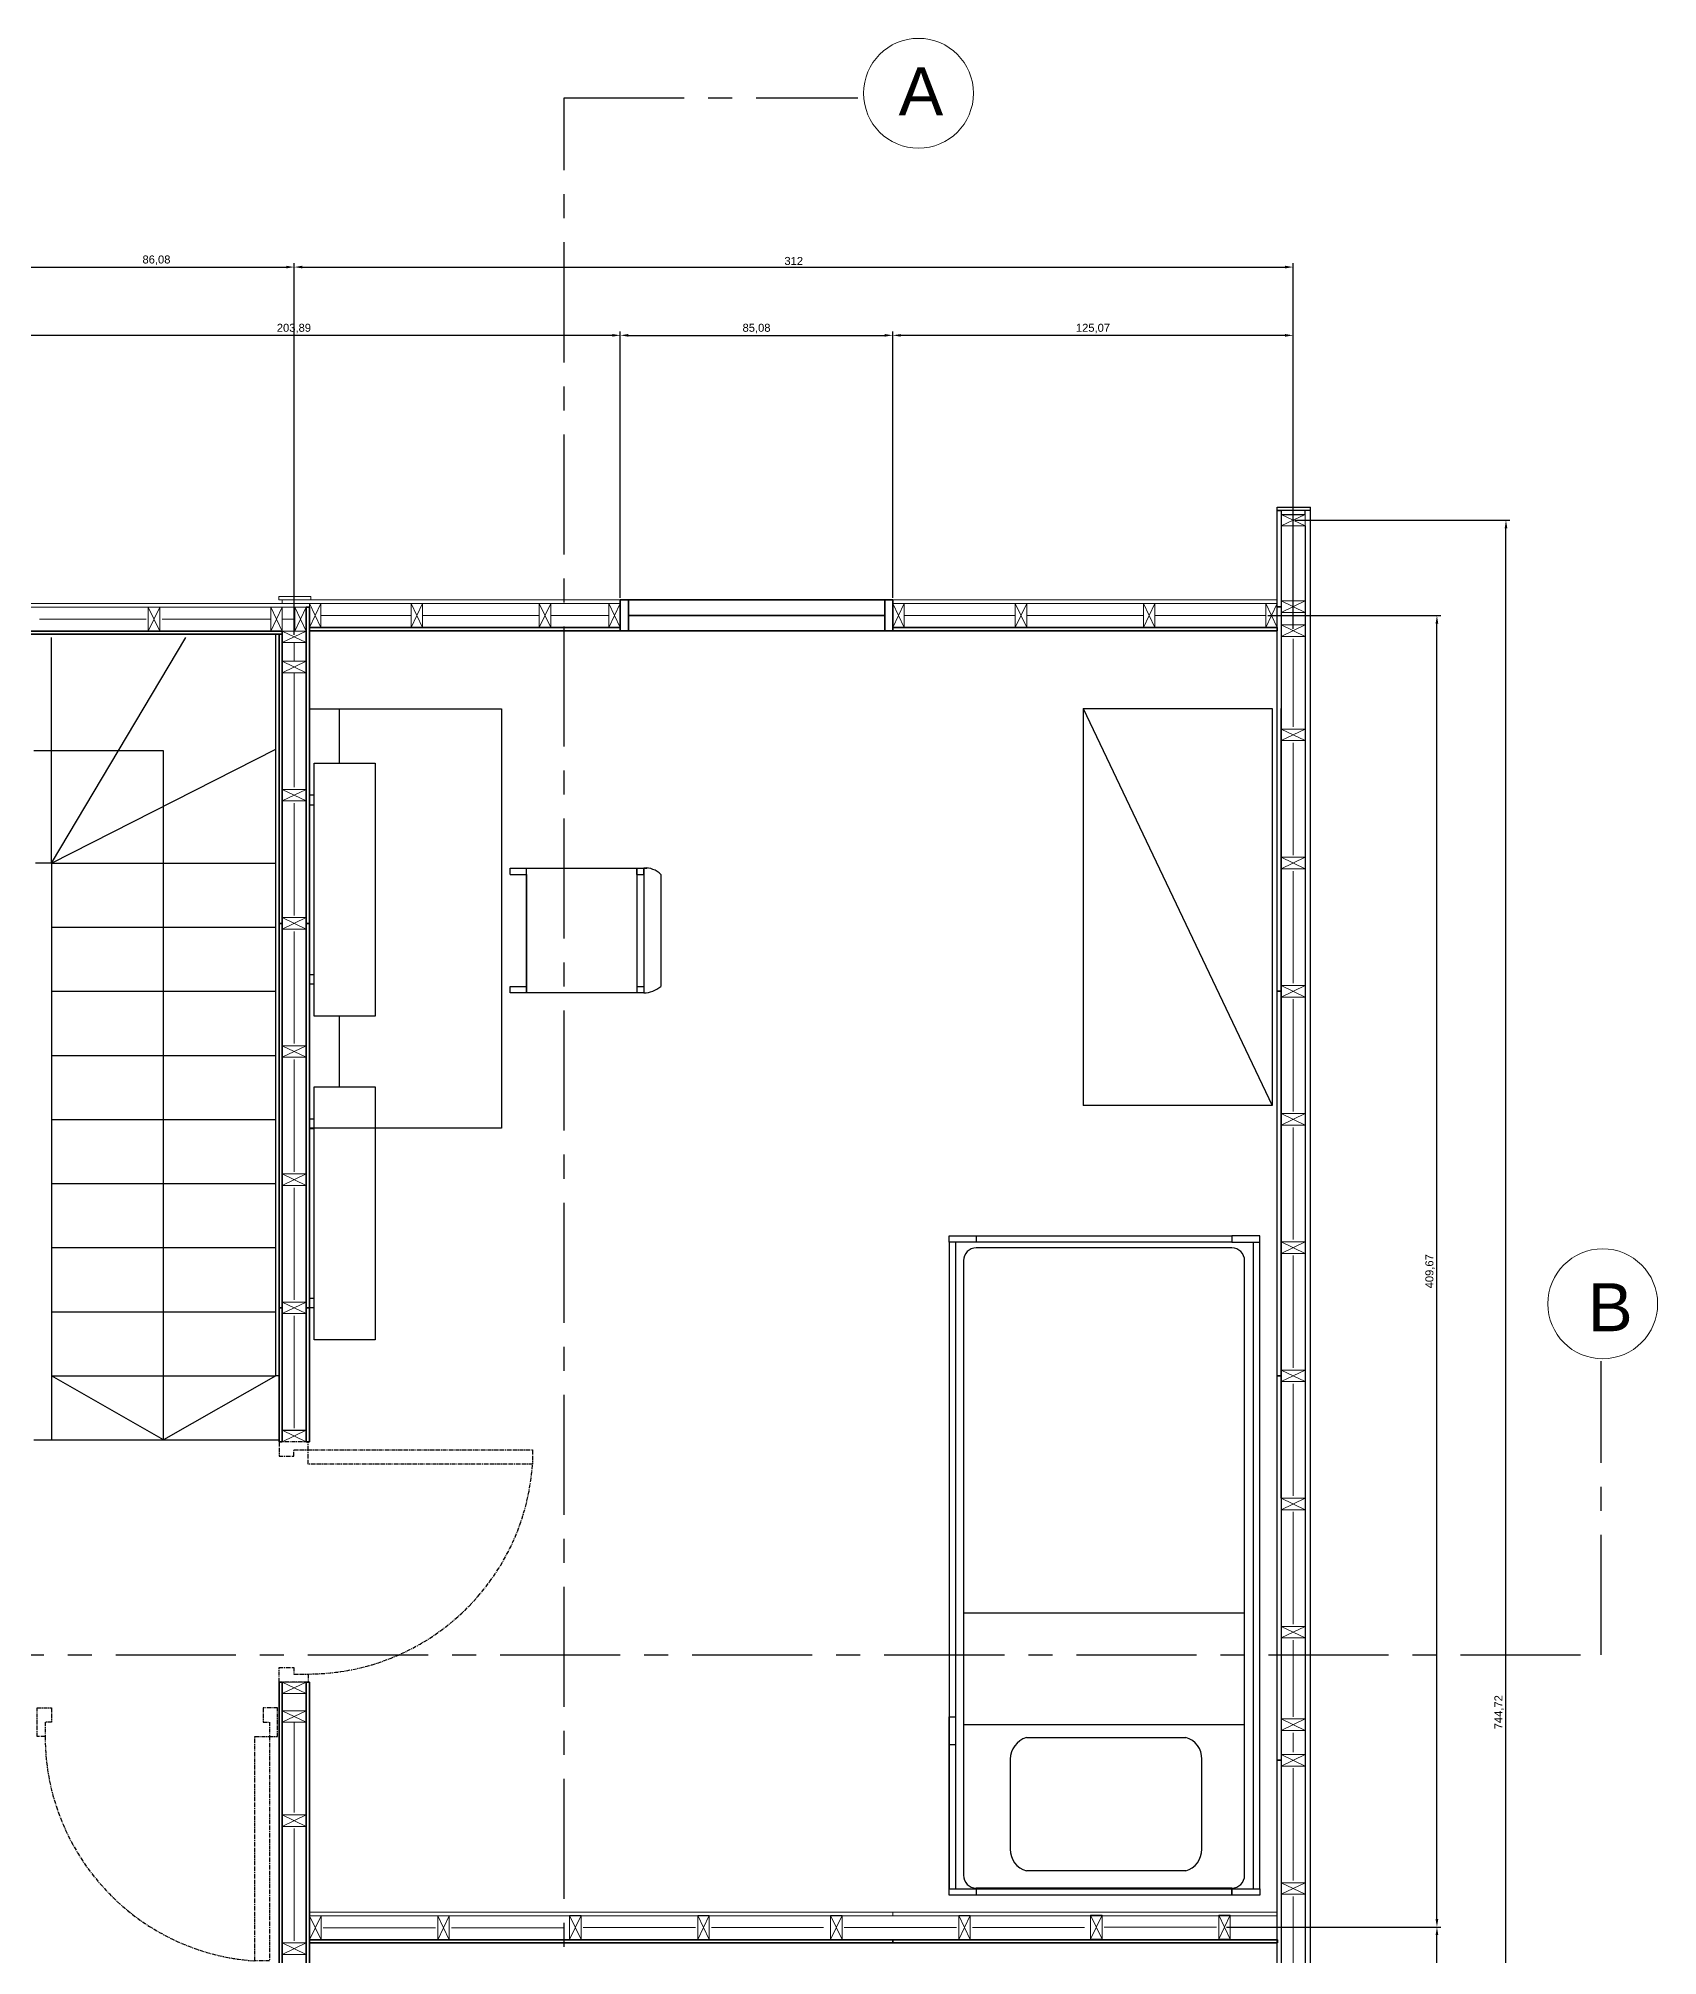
# Model space of a CAD drawing. Header units: inches. Extents: x 337 to 2410, y 226 to 1298.
# Drawn here: x 1904 to 2410, y 677 to 1276 of the extents above; entities that cross this region are included whole.
import ezdxf

# ---------------------------------------------------------------- set-up
doc = ezdxf.new("R2010")
doc.units = ezdxf.units.IN
doc.header["$MEASUREMENT"] = 0
doc.linetypes.add('CENTER', pattern=[2, 1.25, -0.25, 0.25, -0.25])
for name, color, linetype, lineweight in [('A-ANNO-SYMB', 3, 'Continuous', 18), ('A-DETL-MBND', 3, 'Continuous', 18), ('A-DETL-MCUT', 4, 'Continuous', 25), ('A-DOOR-FULL', 4, 'Continuous', 25), ('A-ELEV-MBE1', 7, 'Continuous', 35), ('A-ELEV-MBE2', 4, 'Continuous', 25), ('A-FURN', 8, 'Continuous', 18), ('A-SECT-MCUT', 7, 'Continuous', 35), ('A-WALL-PATT', 8, 'Continuous', 18), ('A-WALL-STUD', 3, 'Continuous', 18)]:
    doc.layers.add(name, color=color, linetype=linetype, lineweight=lineweight)
doc.layers.add('ARREDI_attrezzature', color=175, linetype='Continuous')
doc.styles.get("Standard").update_dxf_attribs({"font": 'Arial.ttf'})
doc.dimstyles.new('ISO-25', dxfattribs={"dimtxt": 2.5, "dimasz": 2.5, "dimexe": 1.25, "dimexo": 0.625, "dimtad": 1, "dimtxsty": 'Standard', "dimcen": 2.5, "dimadec": 0, "dimazin": 0, "dimtfac": 1, "dimtmove": 0, "dimatfit": 3, "dimfxl": 1, "dimarcsym": 0})

# ---------------------------------------------------------------- blocks, each defined once
blk = doc.blocks.new('*D83')
at = {"color": 0, "lineweight": -2, "transparency": 16777216}
for p, q in [((2296.86, 1125.84), (2363.95, 1125.84)), ((2362.7, 383.62), (2362.7, 1123.34)), ((2296.86, 381.12), (2363.95, 381.12))]:
    blk.add_line(p, q, dxfattribs=at)
at = {"color": 0, "transparency": 16777216}
for points in [[(2362.29, 1123.34), (2363.12, 1123.34), (2362.7, 1125.84)], [(2362.29, 383.62), (2363.12, 383.62), (2362.7, 381.12)]]:
    blk.add_solid(points, dxfattribs=at)
at = {"color": 0, "transparency": 16777216, "insert": (2360.57, 753.48), "char_height": 2.5, "attachment_point": 5, "rotation": 90}
blk.add_mtext('744,72', dxfattribs=at)
blk = doc.blocks.new('*D84')
at = {"color": 0, "lineweight": -2, "transparency": 16777216}
for p, q in [((2275.41, 686.38), (2342.38, 686.38)), ((2341.13, 383.62), (2341.13, 683.88)), ((2296.86, 381.12), (2342.38, 381.12))]:
    blk.add_line(p, q, dxfattribs=at)
at = {"color": 0, "transparency": 16777216}
for points in [[(2340.71, 683.88), (2341.55, 683.88), (2341.13, 686.38)], [(2340.71, 383.62), (2341.55, 383.62), (2341.13, 381.12)]]:
    blk.add_solid(points, dxfattribs=at)
at = {"color": 0, "transparency": 16777216, "insert": (2339, 533.75), "char_height": 2.5, "attachment_point": 5, "rotation": 90}
blk.add_mtext('305,27', dxfattribs=at)
blk = doc.blocks.new('*D85')
at = {"color": 0, "lineweight": -2, "transparency": 16777216}
for p, q in [((2288.3, 1096.06), (2342.38, 1096.06)), ((2341.13, 688.88), (2341.13, 1093.56)), ((2275.41, 686.38), (2342.38, 686.38))]:
    blk.add_line(p, q, dxfattribs=at)
at = {"color": 0, "transparency": 16777216}
for points in [[(2340.71, 1093.56), (2341.55, 1093.56), (2341.13, 1096.06)], [(2340.71, 688.88), (2341.55, 688.88), (2341.13, 686.38)]]:
    blk.add_solid(points, dxfattribs=at)
at = {"color": 0, "transparency": 16777216, "insert": (2339, 891.22), "char_height": 2.5, "attachment_point": 5, "rotation": 90}
blk.add_mtext('409,67', dxfattribs=at)
blk = doc.blocks.new('*D87')
at = {"color": 0, "lineweight": -2, "transparency": 16777216}
for p, q in [((1898.15, 1089.01), (1898.15, 1206.15)), ((1900.65, 1204.9), (1981.74, 1204.9)), ((1984.24, 1090.01), (1984.24, 1206.15))]:
    blk.add_line(p, q, dxfattribs=at)
at = {"color": 0, "transparency": 16777216}
for points in [[(1900.65, 1205.32), (1900.65, 1204.49), (1898.15, 1204.9)], [(1981.74, 1205.32), (1981.74, 1204.49), (1984.24, 1204.9)]]:
    blk.add_solid(points, dxfattribs=at)
at = {"color": 0, "transparency": 16777216, "insert": (1941.2, 1207.04), "char_height": 2.5, "attachment_point": 5}
blk.add_mtext('86,08', dxfattribs=at)
blk = doc.blocks.new('*D88')
at = {"color": 0, "lineweight": -2, "transparency": 16777216}
for p, q in [((1984.24, 1090.01), (1984.24, 1206.15)), ((1986.74, 1204.9), (2293.73, 1204.9)), ((2296.23, 1091.93), (2296.23, 1206.15))]:
    blk.add_line(p, q, dxfattribs=at)
at = {"color": 0, "transparency": 16777216}
for points in [[(1986.74, 1205.32), (1986.74, 1204.49), (1984.24, 1204.9)], [(2293.73, 1205.32), (2293.73, 1204.49), (2296.23, 1204.9)]]:
    blk.add_solid(points, dxfattribs=at)
at = {"color": 0, "transparency": 16777216, "insert": (2140.24, 1206.8), "char_height": 2.5, "attachment_point": 5}
blk.add_mtext('312', dxfattribs=at)
blk = doc.blocks.new('*D91')
at = {"color": 0, "lineweight": -2, "transparency": 16777216}
for p, q in [((1882.19, 1100.42), (1882.19, 1184.83)), ((2083.58, 1183.58), (1884.69, 1183.58)), ((2086.08, 1101.54), (2086.08, 1184.83))]:
    blk.add_line(p, q, dxfattribs=at)
at = {"color": 0, "transparency": 16777216}
for points in [[(1884.69, 1183.99), (1884.69, 1183.16), (1882.19, 1183.58)], [(2083.58, 1183.99), (2083.58, 1183.16), (2086.08, 1183.58)]]:
    blk.add_solid(points, dxfattribs=at)
at = {"color": 0, "transparency": 16777216, "insert": (1984.13, 1185.71), "char_height": 2.5, "attachment_point": 5}
blk.add_mtext('203,89', dxfattribs=at)
blk = doc.blocks.new('*D92')
at = {"color": 0, "lineweight": -2, "transparency": 16777216}
for p, q in [((2086.08, 1101.54), (2086.08, 1184.83)), ((2088.58, 1183.58), (2168.66, 1183.58)), ((2171.16, 1101.54), (2171.16, 1184.83))]:
    blk.add_line(p, q, dxfattribs=at)
at = {"color": 0, "transparency": 16777216}
for points in [[(2088.58, 1183.99), (2088.58, 1183.16), (2086.08, 1183.58)], [(2168.66, 1183.99), (2168.66, 1183.16), (2171.16, 1183.58)]]:
    blk.add_solid(points, dxfattribs=at)
at = {"color": 0, "transparency": 16777216, "insert": (2128.62, 1185.71), "char_height": 2.5, "attachment_point": 5}
blk.add_mtext('85,08', dxfattribs=at)
blk = doc.blocks.new('*D93')
at = {"color": 0, "lineweight": -2, "transparency": 16777216}
for p, q in [((2171.16, 1101.54), (2171.16, 1184.83)), ((2293.73, 1183.58), (2173.66, 1183.58)), ((2296.23, 1101.54), (2296.23, 1184.83))]:
    blk.add_line(p, q, dxfattribs=at)
at = {"color": 0, "transparency": 16777216}
for points in [[(2173.66, 1183.99), (2173.66, 1183.16), (2171.16, 1183.58)], [(2293.73, 1183.99), (2293.73, 1183.16), (2296.23, 1183.58)]]:
    blk.add_solid(points, dxfattribs=at)
at = {"color": 0, "transparency": 16777216, "insert": (2233.7, 1185.71), "char_height": 2.5, "attachment_point": 5}
blk.add_mtext('125,07', dxfattribs=at)

msp = doc.modelspace()

# ---------------------------------------------------------------- linework, layer by layer
at = {"color": 3, "linetype": 'CENTER', "ltscale": 30}
for p, q in [((2068.522, 275.147), (2068.522, 1257.802)), ((2068.522, 1257.802), (2160.284, 1257.802)), ((2392.465, 771.396), (2392.465, 863.158)), ((1568.522, 771.396), (2392.465, 771.396))]:
    msp.add_line(p, q, dxfattribs=at)
at = {"color": 0}
for p, q in [((2299.987, 1127.638), (2299.987, 1128.839)), ((2301.654, 377.013), (2301.654, 1129.94)), ((2230.634, 1067.024), (2289.634, 943.002)), ((2188.772, 900.29), (2188.772, 902.29)), ((2188.772, 902.29), (2277.064, 902.29)), ((2277.064, 900.29), (2188.772, 900.29)), ((2188.772, 900.29), (2188.772, 698.29)), ((2190.772, 900.29), (2190.772, 698.29)), ((2197.258, 902.29), (2197.258, 900.29)), ((2277.064, 898.536), (2197.258, 898.536)), ((2285.772, 902.29), (2277.064, 902.29)), ((2277.064, 902.29), (2277.064, 900.29)), ((2277.064, 900.29), (2285.772, 900.29)), ((2283.772, 900.29), (2283.772, 698.29)), ((2285.772, 900.29), (2285.772, 902.29)), ((2285.772, 698.29), (2285.772, 900.29)), ((2193.258, 894.536), (2193.258, 702.536)), ((2281.064, 702.536), (2281.064, 894.536)), ((1980.483, 841.549), (1987.991, 841.549)), ((2193.258, 784.5), (2281.064, 784.5)), ((2188.772, 698.29), (2188.772, 751.997)), ((2188.772, 751.997), (2190.772, 751.997)), ((2190.772, 751.997), (2190.772, 743.29)), ((2281.064, 749.591), (2193.258, 749.591)), ((2190.772, 743.29), (2188.772, 743.29)), ((2188.772, 743.29), (2188.772, 698.29)), ((2207.889, 738.826), (2207.889, 710.663)), ((2267.695, 710.663), (2267.695, 738.826)), ((2188.772, 696.29), (2188.772, 698.29)), ((2188.772, 698.29), (2197.258, 698.29)), ((2285.772, 696.29), (2188.772, 696.29)), ((2277.064, 698.536), (2197.258, 698.536)), ((2197.258, 698.29), (2197.258, 696.29)), ((2197.258, 698.29), (2285.772, 698.29)), ((2277.064, 698.29), (2277.064, 696.29)), ((2277.064, 696.29), (2277.064, 698.29)), ((2285.772, 696.29), (2277.064, 696.29)), ((2285.772, 698.29), (2285.772, 696.29))]:
    msp.add_line(p, q, dxfattribs=at)
for p, q in [((1988.991, 935.872), (1988.991, 1066.872)), ((1988.991, 1066.872), (2048.991, 1066.872)), ((1998.418, 1049.941), (1998.418, 1066.872)), ((2048.991, 1066.872), (2048.991, 935.872)), ((2230.634, 1067.024), (2230.634, 943.002)), ((2230.634, 1067.024), (2289.634, 1067.024)), ((2289.634, 1067.024), (2289.634, 943.002)), ((1990.491, 1049.941), (2009.491, 1049.941)), ((1990.491, 970.941), (1990.491, 1049.941)), ((2009.491, 1049.941), (2009.491, 970.941)), ((1990.491, 1039.941), (1988.991, 1039.941)), ((1988.991, 1039.941), (1988.991, 1036.941)), ((1988.991, 1036.941), (1990.491, 1036.941)), ((2051.711, 1017.183), (2094.42, 1017.183)), ((2051.711, 1015.183), (2051.711, 1017.183)), ((2051.711, 1015.183), (2056.729, 1015.183)), ((2056.729, 978.183), (2056.729, 1017.183)), ((2056.729, 1015.183), (2056.729, 978.183)), ((2091.191, 1015.189), (2091.191, 1017.183)), ((2091.191, 1017.183), (2091.191, 978.183)), ((2091.191, 1015.189), (2093.385, 1015.19)), ((2093.385, 1015.19), (2093.385, 1017.183)), ((2093.385, 1017.183), (2093.385, 978.183)), ((2098.711, 1015.19), (2098.711, 980.191)), ((1988.991, 980.941), (1988.991, 983.941)), ((1988.991, 983.941), (1990.491, 983.941)), ((1990.491, 980.941), (1988.991, 980.941)), ((2051.711, 980.183), (2056.729, 980.183)), ((2051.711, 978.183), (2051.711, 980.183)), ((2093.385, 978.183), (2051.711, 978.183)), ((2091.191, 980.189), (2093.385, 980.19)), ((2009.491, 970.941), (1990.491, 970.941)), ((1998.418, 948.786), (1998.418, 970.941)), ((1998.418, 967.907), (1998.418, 970.941)), ((1990.491, 948.786), (2009.491, 948.786)), ((1990.491, 869.786), (1990.491, 948.786)), ((2009.491, 948.786), (2009.491, 869.786)), ((2289.634, 943.002), (2230.634, 943.002)), ((1990.491, 938.786), (1988.991, 938.786)), ((1988.991, 938.786), (1988.991, 935.786)), ((2048.991, 935.872), (1988.991, 935.872)), ((1988.991, 935.786), (1990.491, 935.786)), ((1988.991, 879.786), (1988.991, 882.786)), ((1988.991, 882.786), (1990.491, 882.786)), ((1990.491, 879.786), (1988.991, 879.786)), ((2009.491, 869.786), (1990.491, 869.786)), ((2212.889, 745.588), (2262.695, 745.588)), ((2262.695, 703.902), (2212.889, 703.902)), ((2278.099, 686.383), (2289.006, 686.383)), ((2289.006, 686.383), (2289.006, 686.383)), ((2289.006, 686.383), (2291.278, 686.383))]:
    msp.add_line(p, q)
for centre, radius, start, end in [((2093.903, 1010.45), 6.752, 44.591091, 94.397228), ((2093.385, 986.251), 8.068, 270, 311.312261), ((2214.961, 738.826), 7.072, 107.035739, 180), ((2260.875, 739.012), 6.823, 358.440243, 74.524019), ((2214.71, 710.478), 6.823, 178.440243, 254.524019), ((2260.623, 710.663), 7.072, 287.035739, 0)]:
    msp.add_arc(centre, radius, start, end)
for centre, start, end in [((2197.258, 894.536), 90, 180), ((2277.064, 894.536), 0, 90), ((2197.258, 702.536), 180, 270), ((2277.064, 702.536), 270, 0)]:
    msp.add_arc(centre, 4, start, end, dxfattribs=at)
at = {"layer": 'A-ANNO-SYMB'}
for centre in [(2179.214, 1259.189), (2392.905, 881.059)]:
    msp.add_circle(centre, 17.163, dxfattribs=at)
at = {"layer": 'A-DETL-MBND', "color": 0}
for points in [[(1979.377, 1102.013), (1979.377, 1100.912), (1989.387, 1100.912), (1989.387, 1102.013)], [(1988.992, 1099.799), (1988.992, 1098.698), (1882.189, 1098.698), (1882.189, 1099.799)], [(1980.478, 1099.811), (1980.478, 1100.912), (2086.08, 1100.912), (2086.08, 1099.811)], [(2171.162, 1099.811), (2171.162, 1100.912), (2291.278, 1100.912), (2291.278, 1099.811)], [(1988.992, 689.904), (1988.992, 691.005), (2171.167, 691.005), (2171.167, 689.904)], [(2171.167, 689.904), (2171.167, 691.005), (2291.283, 691.005), (2291.283, 689.904)]]:
    msp.add_lwpolyline(points, close=True, dxfattribs=at)
at = {"layer": 'A-DETL-MCUT', "color": 0}
for points in [[(2301.654, 1128.839), (2291.278, 1128.839), (2291.278, 1129.94), (2301.654, 1129.94)], [(2301.654, 1128.839), (2292.479, 1128.839), (2292.479, 1127.638), (2299.987, 1127.638)]]:
    msp.add_lwpolyline(points, dxfattribs=at)
for points in [[(2292.479, 1128.839), (2292.48, 1098.81), (2291.278, 1098.81), (2291.278, 1128.839)], [(2292.48, 1098.81), (2292.479, 978.694), (2291.278, 978.694), (2291.278, 1098.81)], [(2292.479, 978.694), (2292.479, 858.578), (2291.278, 858.578), (2291.278, 978.694)], [(2292.479, 858.578), (2292.479, 738.462), (2291.278, 738.462), (2291.278, 858.578)], [(2292.479, 738.462), (2292.48, 618.345), (2291.278, 618.345), (2291.278, 738.462)]]:
    msp.add_lwpolyline(points, close=True, dxfattribs=at)
at = {"layer": 'A-DOOR-FULL', "color": 0, "linetype": 'CENTER'}
for points in [[(1988.581, 835.489), (1988.581, 837.991), (1979.572, 837.991), (1979.572, 833.487), (1984.076, 833.487), (1984.076, 835.489), (1988.581, 835.489)], [(2058.648, 830.984), (1988.581, 830.984), (1988.581, 835.489), (2058.648, 835.489), (2058.648, 830.984)], [(1988.581, 765.421), (1988.581, 762.919), (1979.572, 762.919), (1979.572, 767.423), (1984.076, 767.423), (1984.076, 765.421), (1988.581, 765.421)], [(1906.412, 745.857), (1903.91, 745.857), (1903.91, 754.865), (1908.414, 754.865), (1908.414, 750.361), (1906.412, 750.361), (1906.412, 745.857)], [(1976.48, 745.857), (1978.983, 745.857), (1978.983, 754.865), (1974.478, 754.865), (1974.478, 750.361), (1976.48, 750.361), (1976.48, 745.857)], [(1971.976, 675.789), (1971.976, 745.857), (1976.48, 745.857), (1976.48, 675.789), (1971.976, 675.789)]]:
    msp.add_lwpolyline(points, dxfattribs=at)
for centre, start, end in [((1988.474, 835.757), 270.086435, 356.109339), ((1976.748, 745.963), 180.086435, 266.109339)]:
    msp.add_arc(centre, 70.336, start, end, dxfattribs=at)
at = {"layer": 'A-ELEV-MBE1', "color": 0}
for p, q in [((2171.162, 1100.912), (2086.08, 1100.912)), ((2171.162, 1091.302), (2086.08, 1091.302))]:
    msp.add_line(p, q, dxfattribs=at)
at = {"layer": 'A-ELEV-MBE1', "color": 0, "linetype": 'Continuous'}
msp.add_line((2168.66, 1096.057), (2088.633, 1096.058), dxfattribs=at)
at = {"layer": 'A-ELEV-MBE1', "color": 0}
for points in [[(2088.583, 1091.302), (2086.081, 1091.302), (2086.08, 1100.912), (2088.583, 1100.912)], [(2171.162, 1091.302), (2168.66, 1091.302), (2168.66, 1100.912), (2171.162, 1100.912)]]:
    msp.add_lwpolyline(points, close=True, dxfattribs=at)
at = {"layer": 'A-ELEV-MBE2', "color": 0}
for p, q in [((2299.987, 1124.034), (2299.986, 382.919)), ((1908.414, 1018.721), (1908.414, 958.663)), ((1908.414, 958.663), (1908.414, 838.547)), ((1902.909, 838.547), (1979.482, 838.547))]:
    msp.add_line(p, q, dxfattribs=at)
for points in [[(1979.482, 858.566), (1978.482, 858.566), (1978.482, 1090.19)], [(1908.414, 1018.721), (1908.414, 1089.189)], [(1908.414, 1018.721), (1950.39, 1089.189)], [(1908.414, 1018.721), (1978.482, 1054.27)], [(1943.448, 958.663), (1943.448, 1053.755), (1902.909, 1053.755)], [(1908.414, 1018.721), (1903.409, 1018.721)], [(1908.414, 1018.721), (1978.482, 1018.721)], [(1908.414, 998.702), (1978.482, 998.702)], [(1908.414, 978.682), (1978.482, 978.682)], [(1908.414, 958.663), (1978.482, 958.663)], [(1943.448, 838.547), (1943.448, 958.663)], [(1908.414, 938.644), (1978.482, 938.644)], [(1908.414, 918.624), (1978.482, 918.624)], [(1908.414, 898.605), (1978.482, 898.605)], [(1908.414, 878.585), (1978.482, 878.585)], [(1908.414, 858.566), (1978.482, 858.566)], [(1978.482, 858.566), (1943.448, 838.547), (1908.414, 858.566)]]:
    msp.add_lwpolyline(points, dxfattribs=at)
at = {"layer": 'A-FURN', "color": 0}
for p, q in [((2291.278, 955.171), (2291.278, 1030.243)), ((2291.278, 955.171), (2291.278, 880.098)), ((2291.278, 569.098), (2291.278, 769.291))]:
    msp.add_line(p, q, dxfattribs=at)
at = {"layer": 'A-SECT-MCUT', "color": 0}
msp.add_line((1988.991, 837.991), (1987.991, 837.991), dxfattribs=at)
for points in [[(1988.992, 1098.698), (1988.99, 999.903), (1987.989, 999.903), (1987.991, 1098.698)], [(1882.189, 1091.191), (1980.484, 1091.191), (1980.484, 1090.19), (1882.189, 1090.19)], [(1980.484, 1090.19), (1980.484, 999.903), (1979.483, 999.903), (1979.483, 1090.19)], [(2086.08, 1091.303), (1988.986, 1091.302), (1988.986, 1092.303), (2086.08, 1092.304)], [(2291.279, 1091.302), (2171.162, 1091.302), (2171.162, 1092.303), (2291.279, 1092.303)], [(1980.484, 999.903), (1980.483, 879.786), (1979.482, 879.786), (1979.483, 999.903)], [(1988.991, 999.903), (1988.991, 879.786), (1987.99, 879.786), (1987.99, 999.903)], [(1980.484, 879.786), (1980.483, 837.991), (1979.482, 837.991), (1979.483, 879.786)], [(1988.991, 879.786), (1988.991, 837.991), (1987.99, 837.991), (1987.99, 879.786)], [(1980.484, 762.919), (1980.483, 639.554), (1979.482, 639.554), (1979.483, 762.919)], [(1988.991, 762.919), (1988.992, 639.554), (1987.991, 639.554), (1987.99, 762.919)], [(2171.168, 681.396), (1988.991, 681.395), (1988.991, 682.396), (2171.168, 682.397)], [(2291.284, 681.395), (2171.168, 681.395), (2171.168, 682.396), (2291.284, 682.396)]]:
    msp.add_lwpolyline(points, close=True, dxfattribs=at)
at = {"layer": 'A-WALL-PATT', "color": 0, "ltscale": 0.1}
for p, q in [((2296.233, 1100.612), (2296.233, 1124.034)), ((2020.717, 1096.067), (1992.59, 1096.057)), ((2060.756, 1096.067), (2024.32, 1096.057)), ((2082.477, 1096.067), (2064.359, 1096.067)), ((2209.399, 1096.057), (2174.766, 1096.057)), ((2249.438, 1096.067), (2213.003, 1096.057)), ((2287.675, 1096.057), (2253.042, 1096.067)), ((2296.233, 1093.105), (2296.233, 1097.008)), ((1937.941, 1094.944), (1904.661, 1094.943)), ((1976.88, 1094.944), (1942.946, 1094.944)), ((1980.484, 1094.944), (1984.387, 1094.944)), ((1984.237, 1087.587), (1984.236, 1081.782)), ((2296.233, 1061.274), (2296.233, 1088.8)), ((1984.237, 1042.444), (1984.236, 1078.178)), ((2296.233, 1021.235), (2296.233, 1056.269)), ((1984.237, 1002.405), (1984.237, 1037.439)), ((2296.233, 981.196), (2296.233, 1016.23)), ((1984.237, 962.366), (1984.237, 997.4)), ((2296.233, 941.158), (2296.233, 976.192)), ((1984.237, 922.328), (1984.237, 957.361)), ((2296.233, 901.119), (2296.233, 936.153)), ((1984.237, 882.289), (1984.237, 917.323)), ((2296.233, 861.08), (2296.233, 896.114)), ((1984.237, 842.25), (1984.237, 877.284)), ((2296.233, 821.041), (2296.233, 856.075)), ((2296.233, 781.003), (2296.233, 816.037)), ((2296.233, 752.092), (2296.233, 775.998)), ((1984.237, 722.135), (1984.237, 750.361)), ((2296.233, 740.964), (2296.233, 747.088)), ((2296.233, 700.937), (2296.233, 735.971)), ((1984.237, 682.096), (1984.237, 717.13)), ((2296.233, 660.887), (2296.233, 695.921)), ((1993.296, 686.15), (2028.329, 686.15)), ((2033.334, 686.15), (2068.368, 686.15)), ((2074.506, 686.266), (2109.54, 686.266)), ((2114.545, 686.266), (2149.579, 686.266)), ((2156.026, 686.266), (2191.06, 686.266)), ((2196.065, 686.266), (2231.098, 686.266)), ((2237.237, 686.383), (2272.271, 686.383))]:
    msp.add_line(p, q, dxfattribs=at)
at = {"layer": 'A-WALL-STUD', "color": 0}
for p, q in [((2292.479, 1124.034), (2299.987, 1127.638)), ((2299.987, 1124.034), (2292.479, 1127.638)), ((1938.642, 1091.191), (1942.245, 1098.698)), ((1938.642, 1098.698), (1942.245, 1091.191)), ((1976.88, 1091.191), (1980.484, 1098.698)), ((1976.88, 1098.698), (1980.484, 1091.191)), ((1984.387, 1091.191), (1987.991, 1098.698)), ((1984.387, 1098.698), (1987.991, 1091.191)), ((1992.59, 1099.811), (1988.986, 1092.303)), ((1992.59, 1092.303), (1988.986, 1099.811)), ((2024.32, 1099.811), (2020.717, 1092.304)), ((2024.32, 1092.304), (2020.717, 1099.811)), ((2064.359, 1099.811), (2060.756, 1092.304)), ((2064.359, 1092.304), (2060.756, 1099.811)), ((2086.081, 1099.811), (2082.477, 1092.304)), ((2086.081, 1092.304), (2082.477, 1099.811)), ((2174.766, 1099.811), (2171.162, 1092.303)), ((2174.766, 1092.303), (2171.162, 1099.811)), ((2213.003, 1099.811), (2209.399, 1092.304)), ((2213.003, 1092.304), (2209.399, 1099.811)), ((2253.042, 1099.811), (2249.438, 1092.304)), ((2253.042, 1092.304), (2249.438, 1099.811)), ((2291.279, 1099.811), (2287.675, 1092.303)), ((2291.279, 1092.303), (2287.675, 1099.811)), ((2292.48, 1097.008), (2299.987, 1100.612)), ((2299.987, 1097.008), (2292.48, 1100.612)), ((1980.484, 1091.191), (1987.991, 1087.587)), ((1987.991, 1091.191), (1980.484, 1087.587)), ((2292.48, 1089.501), (2299.987, 1093.105)), ((2299.987, 1089.501), (2292.48, 1093.105)), ((1987.989, 1081.782), (1980.482, 1078.178)), ((1980.482, 1081.782), (1987.989, 1078.178)), ((2292.48, 1056.97), (2299.987, 1060.573)), ((2299.987, 1056.97), (2292.48, 1060.573)), ((1987.991, 1041.743), (1980.484, 1038.14)), ((1980.484, 1041.743), (1987.991, 1038.14)), ((1987.991, 1041.743), (1980.484, 1038.14)), ((1980.484, 1041.743), (1987.991, 1038.14)), ((2292.48, 1016.931), (2299.987, 1020.534)), ((2299.987, 1016.931), (2292.48, 1020.534)), ((1987.989, 1001.704), (1980.482, 998.101)), ((1980.482, 1001.704), (1987.989, 998.101)), ((2292.48, 976.892), (2299.987, 980.496)), ((2299.987, 976.892), (2292.48, 980.496)), ((1987.991, 961.666), (1980.484, 958.062)), ((1980.484, 961.666), (1987.991, 958.062)), ((2292.48, 936.853), (2299.987, 940.457)), ((2299.987, 936.853), (2292.48, 940.457)), ((1987.991, 921.627), (1980.483, 918.023)), ((1980.483, 921.627), (1987.991, 918.023)), ((2292.48, 896.815), (2299.987, 900.418)), ((2299.987, 896.815), (2292.48, 900.418)), ((1987.99, 877.985), (1980.483, 881.588)), ((1980.483, 877.985), (1987.99, 881.588)), ((2292.48, 856.776), (2299.987, 860.379)), ((2299.987, 856.776), (2292.48, 860.379)), ((1987.991, 837.991), (1980.483, 841.549)), ((1980.483, 837.991), (1987.991, 841.549)), ((2292.48, 816.737), (2299.987, 820.341)), ((2299.987, 816.737), (2292.48, 820.341)), ((2292.48, 776.699), (2299.987, 780.302)), ((2299.987, 776.699), (2292.48, 780.302)), ((1987.99, 759.358), (1980.484, 762.919)), ((1980.484, 759.315), (1987.99, 762.919)), ((1987.99, 753.965), (1980.483, 750.361)), ((1980.483, 753.965), (1987.99, 750.361)), ((2292.48, 747.788), (2299.987, 751.392)), ((2299.987, 747.788), (2292.48, 751.392)), ((2292.48, 736.66), (2299.987, 740.263)), ((2299.987, 736.66), (2292.48, 740.263)), ((1987.99, 721.434), (1980.483, 717.831)), ((1980.483, 721.434), (1987.99, 717.831)), ((2292.48, 700.236), (2299.987, 696.633)), ((2299.987, 700.236), (2292.48, 696.633)), ((1988.991, 689.904), (1992.595, 682.396)), ((1988.991, 682.396), (1992.595, 689.904)), ((2029.03, 689.904), (2032.634, 682.396)), ((2029.03, 682.396), (2032.634, 689.904)), ((2070.202, 690.02), (2073.806, 682.513)), ((2070.202, 682.513), (2073.806, 690.02)), ((2110.241, 690.02), (2113.845, 682.513)), ((2110.241, 682.513), (2113.845, 690.02)), ((2151.722, 690.02), (2155.325, 682.513)), ((2151.722, 682.513), (2155.325, 690.02)), ((2191.76, 690.02), (2195.364, 682.513)), ((2191.76, 682.513), (2195.364, 690.02)), ((2232.933, 690.136), (2236.536, 682.629)), ((2232.933, 682.629), (2236.536, 690.136)), ((2272.986, 690.136), (2276.59, 682.629)), ((2272.986, 682.629), (2276.59, 690.136)), ((1987.99, 681.395), (1980.483, 677.792)), ((1980.483, 681.395), (1987.99, 677.792))]:
    msp.add_line(p, q, dxfattribs=at)
for points in [[(2292.479, 1124.034), (2299.987, 1124.034), (2299.987, 1127.638), (2292.479, 1127.638)], [(1938.642, 1091.191), (1938.642, 1098.698), (1942.245, 1098.698), (1942.245, 1091.191)], [(1976.88, 1091.191), (1976.88, 1098.698), (1980.484, 1098.698), (1980.484, 1091.191)], [(1984.387, 1091.191), (1984.387, 1098.698), (1987.991, 1098.698), (1987.991, 1091.191)], [(1992.59, 1099.811), (1992.59, 1092.303), (1988.986, 1092.303), (1988.986, 1099.811)], [(2024.32, 1099.811), (2024.32, 1092.304), (2020.717, 1092.304), (2020.717, 1099.811)], [(2064.359, 1099.811), (2064.359, 1092.304), (2060.756, 1092.304), (2060.756, 1099.811)], [(2086.081, 1099.811), (2086.081, 1092.304), (2082.477, 1092.304), (2082.477, 1099.811)], [(2174.766, 1099.811), (2174.766, 1092.303), (2171.162, 1092.303), (2171.162, 1099.811)], [(2213.003, 1099.811), (2213.003, 1092.304), (2209.399, 1092.304), (2209.399, 1099.811)], [(2253.042, 1099.811), (2253.042, 1092.304), (2249.438, 1092.304), (2249.438, 1099.811)], [(2291.279, 1099.811), (2291.279, 1092.303), (2287.675, 1092.303), (2287.675, 1099.811)], [(2292.48, 1097.008), (2299.987, 1097.008), (2299.987, 1100.612), (2292.48, 1100.612)], [(1980.484, 1091.191), (1987.991, 1091.191), (1987.991, 1087.587), (1980.484, 1087.587)], [(2292.48, 1089.501), (2299.987, 1089.501), (2299.987, 1093.105), (2292.48, 1093.105)], [(1987.989, 1081.782), (1980.482, 1081.782), (1980.482, 1078.178), (1987.989, 1078.178)], [(2292.48, 1056.97), (2299.987, 1056.97), (2299.987, 1060.573), (2292.48, 1060.573)], [(1987.991, 1041.743), (1980.484, 1041.743), (1980.484, 1038.14), (1987.991, 1038.14)], [(1987.991, 1041.743), (1980.484, 1041.743), (1980.484, 1038.14), (1987.991, 1038.14)], [(2292.48, 1016.931), (2299.987, 1016.931), (2299.987, 1020.534), (2292.48, 1020.534)], [(1987.989, 1001.704), (1980.482, 1001.704), (1980.482, 998.101), (1987.989, 998.101)], [(2292.48, 976.892), (2299.987, 976.892), (2299.987, 980.496), (2292.48, 980.496)], [(1987.991, 961.666), (1980.484, 961.666), (1980.484, 958.062), (1987.991, 958.062)], [(2292.48, 936.853), (2299.987, 936.853), (2299.987, 940.457), (2292.48, 940.457)], [(1987.991, 921.627), (1980.483, 921.627), (1980.483, 918.023), (1987.991, 918.023)], [(2292.48, 896.815), (2299.987, 896.815), (2299.987, 900.418), (2292.48, 900.418)], [(1987.99, 877.985), (1980.483, 877.985), (1980.483, 881.588), (1987.99, 881.588)], [(2292.48, 856.776), (2299.987, 856.776), (2299.987, 860.379), (2292.48, 860.379)], [(2292.48, 816.737), (2299.987, 816.737), (2299.987, 820.341), (2292.48, 820.341)], [(2292.48, 776.699), (2299.987, 776.699), (2299.987, 780.302), (2292.48, 780.302)], [(1987.99, 759.315), (1980.484, 759.315), (1980.484, 762.919), (1987.99, 762.919)], [(1987.99, 753.965), (1980.483, 753.965), (1980.483, 750.361), (1987.99, 750.361)], [(2292.48, 747.788), (2299.987, 747.788), (2299.987, 751.392), (2292.48, 751.392)], [(2292.48, 736.66), (2299.987, 736.66), (2299.987, 740.263), (2292.48, 740.263)], [(1987.99, 721.434), (1980.483, 721.434), (1980.483, 717.831), (1987.99, 717.831)], [(2292.48, 700.236), (2299.987, 700.236), (2299.987, 696.633), (2292.48, 696.633)], [(1988.991, 689.904), (1988.991, 682.396), (1992.595, 682.396), (1992.595, 689.904)], [(2029.03, 689.904), (2029.03, 682.396), (2032.634, 682.396), (2032.634, 689.904)], [(2070.202, 690.02), (2070.202, 682.513), (2073.806, 682.513), (2073.806, 690.02)], [(2110.241, 690.02), (2110.241, 682.513), (2113.845, 682.513), (2113.845, 690.02)], [(2151.722, 690.02), (2151.722, 682.513), (2155.325, 682.513), (2155.325, 690.02)], [(2191.76, 690.02), (2191.76, 682.513), (2195.364, 682.513), (2195.364, 690.02)], [(2232.933, 690.136), (2232.933, 682.629), (2236.536, 682.629), (2236.536, 690.136)], [(2272.986, 690.136), (2272.986, 682.629), (2276.59, 682.629), (2276.59, 690.136)], [(1987.99, 681.395), (1980.483, 681.395), (1980.483, 677.792), (1987.99, 677.792)]]:
    msp.add_lwpolyline(points, close=True, dxfattribs=at)
at = {"layer": 'ARREDI_attrezzature', "color": 0}
msp.add_line((2292.48, 820.341), (2292.48, 1067.024), dxfattribs=at)

# ---------------------------------------------------------------- texts
at = {"color": 3, "char_height": 15, "attachment_point": 1}
for s, width, insert in [('{\\fArial|b0|i0|c0|p0;A}', 28.67651, (2172.977, 1267.259)), ('B', 28.43682, (2388.307, 887.499))]:
    msp.add_mtext_dynamic_manual_height_columns(s, width=width, gutter_width=12.5, heights=[0], dxfattribs=dict(at, insert=insert))

# ---------------------------------------------------------------- dimensions: what is measured, and where the dimension line sits
at = {"color": 3}
for base, p1, p2, picture, middle in [((1984.237, 1204.904), (1898.154, 1088.388), (1984.237, 1089.389), '*D87', (1941.196, 1207.035)), ((2296.233, 1204.904), (1984.237, 1089.389), (2296.233, 1091.303), '*D88', (2140.235, 1206.796)), ((1882.189, 1183.575), (2086.08, 1100.912), (1882.189, 1099.799), '*D91', (1984.134, 1185.706)), ((2171.162, 1183.575), (2086.08, 1100.912), (2171.162, 1100.912), '*D92', (2128.621, 1185.706)), ((2171.162, 1183.575), (2296.233, 1100.912), (2171.162, 1100.912), '*D93', (2233.698, 1185.706))]:
    dim = msp.add_linear_dim(base=base, p1=p1, p2=p2, dimstyle='ISO-25', dxfattribs=at)
    dim.commit()
    dim.dimension.update_dxf_attribs({"geometry": picture, "text_midpoint": middle})
for base, p1, p2, picture, middle in [((2362.702, 1125.836), (2296.233, 381.117), (2296.233, 1125.836), '*D83', (2360.572, 753.477)), ((2341.13, 1096.057), (2274.788, 686.383), (2287.675, 1096.057), '*D85', (2338.999, 891.22)), ((2341.13, 686.383), (2296.233, 381.117), (2274.788, 686.383), '*D84', (2338.999, 533.75))]:
    dim = msp.add_linear_dim(base=base, p1=p1, p2=p2, angle=90, dimstyle='ISO-25', dxfattribs=at)
    dim.commit()
    dim.dimension.update_dxf_attribs({"geometry": picture, "text_midpoint": middle})

doc.saveas('drawing.dxf')
